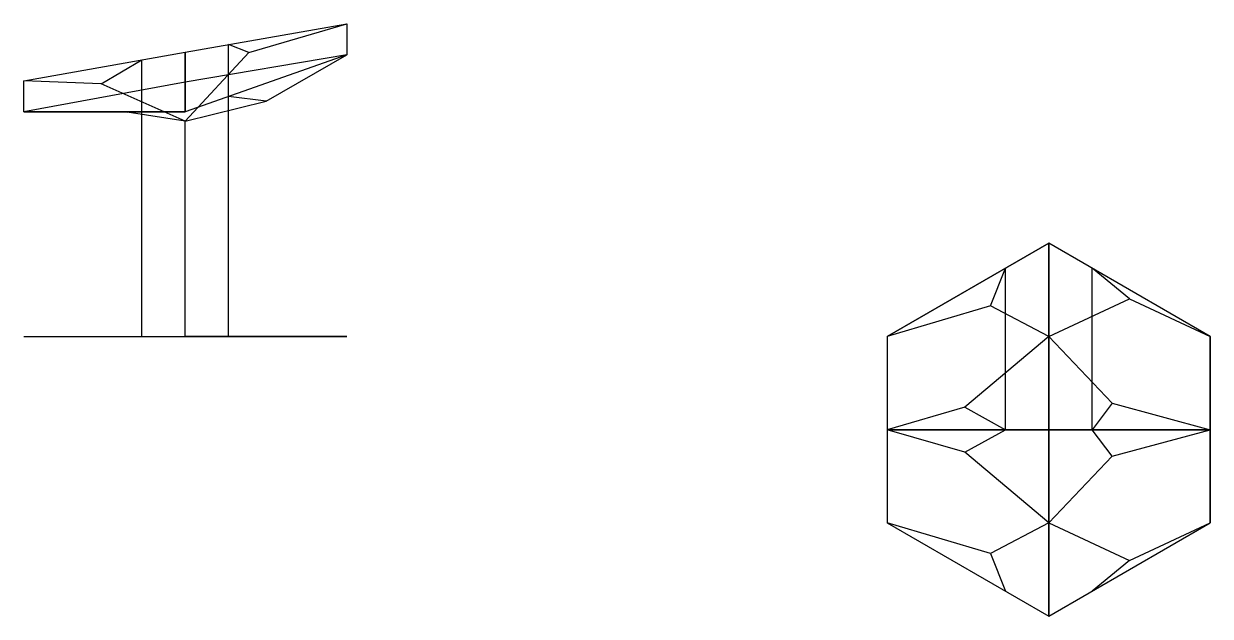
# Model space of a CAD drawing. Header units: millimetres. Extents: x 0 to 68706, y -16200 to 18100.
import ezdxf

# ---------------------------------------------------------------- set-up
doc = ezdxf.new("R2010")
doc.units = ezdxf.units.MM
for name, color, linetype in [('beam', 4, 'Continuous'), ('column1st', 2, 'Continuous'), ('column2nd', 11, 'Continuous'), ('main chords', 11, 'Continuous'), ('roof', 8, 'Continuous')]:
    doc.layers.add(name, color=color, linetype=linetype)

msp = doc.modelspace()

# ---------------------------------------------------------------- linework, layer by layer
for p, q in [((13031, 16429, 3864), (18706, 18100, 5400)), ((13031, 16429, 3864), (11859, 16892, 5400)), ((4491, 14629, 4090), (6847, 16008, 5400)), ((9353, 12452, 0), (13031, 16429, 3864)), ((14029, 13613, -2176), (18706, 16300, 0)), ((4491, 14629, 4090), (0, 14800, 5400)), ((9353, 12452, 0), (4491, 14629, 4090)), ((14029, 13613, -2176), (11859, 13884, -3953)), ((9353, 12452, 0), (14029, 13613, -2176)), ((5988, 12972, -1776), (0, 13000)), ((5988, 12972, -1776), (6847, 13000, -3953)), ((9353, 12452, 0), (5988, 12972, -1776)), ((9353, 9500, 0), (9353, 12452, 0)), ((56847, -5400), (56847, 3953, 0)), ((61859, -5400), (61859, 3953, 0))]:
    msp.add_line(p, q)
at = {"extrusion": (-5.14734e-27, 1, 1.11435e-13)}
for p, q in [((11859, 0, 5400), (11859, 16892, 5400)), ((6847, 0, 5400), (6847, 16008, 5400)), ((11859, 0, -3953), (11859, 13884, -3953)), ((6847, 0, -3953), (6847, 13000, -3953)), ((6847, 0, 5400), (6847, 0, -3953)), ((11859, 0, 5400), (11859, 0, -3953))]:
    msp.add_line(p, q, dxfattribs=at)
at = {"extrusion": (0, -1, 6.12323e-17)}
for p, q in [((55988, 1776, 12972), (56847, 3953, 13000)), ((64029, 2176, 13613), (61859, 3953, 13884)), ((59353, 0, 12452), (64029, 2176, 13613)), ((64029, 2176, 13613), (68706, 0, 16300)), ((55988, 1776, 12972), (50000, 0, 13000)), ((59353, 0, 12452), (55988, 1776, 12972)), ((59353, 0, 12452), (54491, -4090, 14629)), ((59353, 0, 9500), (59353, 0, 12452)), ((59353, 0, 12452), (63031, -3864, 16429)), ((54491, -4090, 14629), (50000, -5400, 14800)), ((54491, -4090, 14629), (56847, -5400, 16008)), ((63031, -3864, 16429), (61859, -5400, 16892)), ((63031, -3864, 16429), (68706, -5400, 18100))]:
    msp.add_line(p, q, dxfattribs=at)
at = {"extrusion": (1.84465e-13, 1, 6.12323e-17)}
for p, q in [((54491, -6710, 14629), (50000, -5400, 14800)), ((54491, -6710, 14629), (56847, -5400, 16008)), ((63031, -6936, 16429), (61859, -5400, 16892)), ((63031, -6936, 16429), (68706, -5400, 18100)), ((59353, -10800, 12452), (54491, -6710, 14629)), ((59353, -10800, 12452), (63031, -6936, 16429)), ((55988, -12576, 12972), (50000, -10800, 13000)), ((59353, -10800, 12452), (55988, -12576, 12972)), ((59353, -10800, 9500), (59353, -10800, 12452)), ((59353, -10800, 12452), (64029, -12976, 13613)), ((64029, -12976, 13613), (68706, -10800, 16300)), ((55988, -12576, 12972), (56847, -14753, 13000)), ((64029, -12976, 13613), (61859, -14753, 13884))]:
    msp.add_line(p, q, dxfattribs=at)
at = {"layer": 'beam', "extrusion": (-5.14734e-27, 1, 1.11435e-13)}
for p, q in [((9353, 16450, 5400), (18706, 18100, 5400)), ((18706, 18100, 5400), (18706, 16300, 0)), ((0, 14800, 5400), (9353, 16450, 5400)), ((9353, 16450, 5400), (9353, 13000, -5400)), ((0, 13000), (9353, 13000, -5400)), ((0, 0), (9353, 0, -5400)), ((18706, 0), (9353, 0, -5400)), ((0, 0), (0, 0, 5400)), ((0, 0, 5400), (18706, 0, 5400)), ((18706, 0), (18706, 0, 5400))]:
    msp.add_line(p, q, dxfattribs=at)
at = {"layer": 'beam'}
for p, q in [((50000, 0, 13000), (59353, 5400, 13000)), ((50000, 0), (59353, 5400, 0)), ((59353, -5400, 16450), (59353, 5400, 13000)), ((68706, 0), (59353, 5400, 0)), ((50000, 0), (50000, -5400)), ((68706, 0), (68706, -5400)), ((68706, -5400, 18100), (68706, 0, 16300)), ((50000, -5400, 14800), (59353, -5400, 16450)), ((50000, -5400), (68706, -5400)), ((50000, -5400, 14800), (59353, -5400, 16450)), ((59353, -5400, 16450), (68706, -5400, 18100)), ((59353, -5400, 16450), (59353, -16200, 13000)), ((59353, -5400, 16450), (68706, -5400, 18100)), ((68706, -5400, 18100), (68706, -10800, 16300)), ((50000, -10800, 13000), (59353, -16200, 13000))]:
    msp.add_line(p, q, dxfattribs=at)
at = {"layer": 'column1st', "extrusion": (-5.14734e-27, 1, 1.11435e-13)}
msp.add_line((9353, 0), (9353, 6000, 0), dxfattribs=at)
at = {"layer": 'column1st'}
for p, q in [((59353, 0), (59353, 0, 6000)), ((59353, -10800), (59353, -10800, 6000))]:
    msp.add_line(p, q, dxfattribs=at)
at = {"layer": 'column2nd', "extrusion": (-5.14734e-27, 1, 1.11435e-13)}
msp.add_line((9353, 6000, 0), (9353, 9500, 0), dxfattribs=at)
at = {"layer": 'column2nd'}
for p, q in [((59353, 0, 6000), (59353, 0, 9500)), ((59353, -10800, 6000), (59353, -10800, 9500))]:
    msp.add_line(p, q, dxfattribs=at)
at = {"layer": 'main chords', "extrusion": (-5.14734e-27, 1, 1.11435e-13)}
for p, q in [((18706, 16300, 0), (9353, 14725, 0)), ((9353, 14725, 0), (0, 13000))]:
    msp.add_line(p, q, dxfattribs=at)
at = {"layer": 'roof'}
for points in [[(9353, 13000, -5400), (9353, 16450, 5400), (18706, 18100, 5400), (18706, 16300, 0)], [(0, 13000), (0, 14800, 5400), (9353, 16450, 5400), (9353, 13000, -5400)], [(50000, 0, 13000), (50000, -5400, 14800), (59353, -5400, 16450), (59353, 5400, 13000)], [(59353, 5400, 13000), (59353, -5400, 16450), (68706, -5400, 18100), (68706, 0, 16300)], [(59353, -16200, 13000), (59353, -5400, 16450), (50000, -5400, 14800), (50000, -10800, 13000)], [(68706, -10800, 16300), (68706, -5400, 18100), (59353, -5400, 16450), (59353, -16200, 13000)]]:
    msp.add_3dface(points, dxfattribs=at)

doc.saveas('drawing.dxf')
